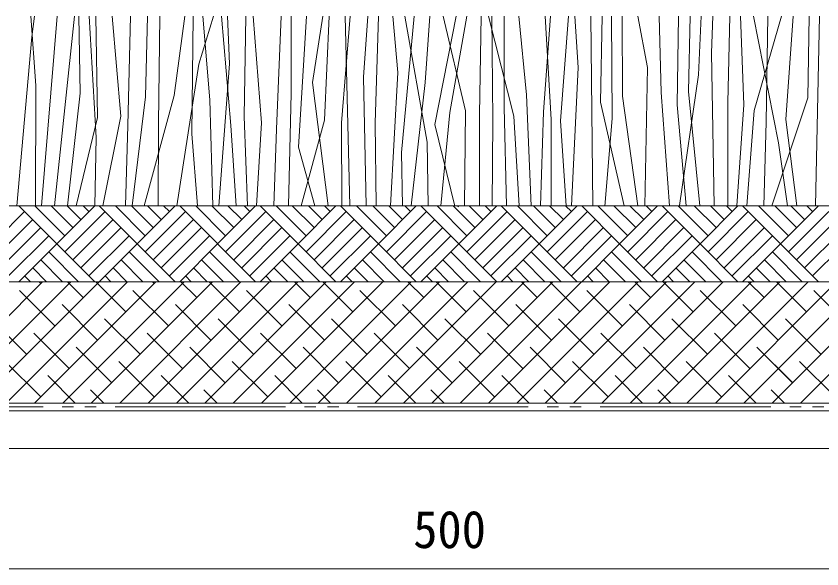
# Model space of a CAD drawing. Units: millimetres, scale not verified. Extents: x -1025 to 21313, y -14570 to 806.
# Drawn here: x 357.7 to 570.3, y 376.2 to 521.9 of the extents above; entities that cross this region are included whole.
import ezdxf
from ezdxf.enums import TextEntityAlignment as Align

# ---------------------------------------------------------------- set-up
doc = ezdxf.new("R2010")
doc.units = ezdxf.units.MM
doc.header["$LTSCALE"] = 5
doc.linetypes.add('DOUBLE_CHAIN2', pattern=[12.8, 9, -1, 0.6, -0.6, 0.6, -1])
doc.layers.add('1-0', color=9, linetype='Continuous', lineweight=18)
doc.layers.add('1-C_DIM', color=4, linetype='Continuous', lineweight=18)
doc.styles.add('ＭＳ ゴシック', font='')
doc.styles.get('ＭＳ ゴシック').set_extended_font_data('MS Gothic')

msp = doc.modelspace()

# ---------------------------------------------------------------- linework, layer by layer
at = {"layer": '1-0', "color": 3, "lineweight": 9}
for p, q in [((362.933, 503.58), (361.549, 521.898)), ((361.884, 516.476), (362.591, 521.898)), ((364.359, 471.898), (368.526, 521.898)), ((367.82, 471.898), (373.083, 521.898)), ((374.599, 501.573), (374.26, 521.898)), ((378.863, 489.908), (377.009, 521.898)), ((379.193, 495.201), (378.716, 521.898)), ((385.323, 495.562), (383.033, 521.898)), ((387.142, 493.043), (387.864, 521.898)), ((391.814, 500.61), (392.327, 521.898)), ((395.296, 493.545), (395.646, 521.898)), ((399.386, 500.971), (402.177, 521.898)), ((404.076, 490.911), (404.438, 521.898)), ((405.877, 509.264), (409.749, 521.898)), ((408.843, 499.817), (406.993, 521.898)), ((414.362, 493.043), (411.878, 521.898)), ((413.97, 509.35), (413.468, 521.898)), ((417.874, 495.427), (418.332, 521.898)), ((422.465, 493.776), (420.259, 521.898)), ((426.362, 492.073), (427.589, 521.898)), ((430.252, 501.563), (430.252, 521.898)), ((432.226, 487.353), (434.32, 521.898)), ((435.915, 504.394), (438.608, 521.898)), ((439.092, 494.505), (440.25, 521.898)), ((443.526, 493.79), (445.816, 521.898)), ((445.769, 471.898), (444.487, 521.898)), ((449.365, 505.81), (450.462, 521.898)), ((452.395, 493.647), (453.323, 521.898)), ((458.433, 507.013), (457.08, 521.898)), ((459.403, 485.922), (462.686, 521.898)), ((466.126, 488.64), (460.234, 521.898)), ((465.602, 504.406), (466.851, 521.898)), ((468.209, 493.327), (473.83, 521.898)), ((476.282, 496.936), (470.363, 521.898)), ((472.134, 496.507), (476.607, 521.898)), ((479.94, 495.933), (480.366, 521.898)), ((489.012, 495.506), (482.35, 521.898)), ((483.434, 494.505), (483.172, 521.898)), ((486.457, 497.889), (486.457, 521.898)), ((492.323, 501.147), (490.299, 521.898)), ((496.879, 496.65), (498.72, 521.898)), ((498.84, 494.63), (497.267, 521.898)), ((501.306, 494.292), (503.451, 521.898)), ((506.01, 508.316), (505.133, 521.898)), ((509.884, 471.898), (509.34, 521.898)), ((511.875, 499.192), (512.358, 521.898)), ((514.959, 494.899), (514.82, 521.898)), ((517.689, 500.815), (517.56, 521.898)), ((524.258, 508.316), (521.756, 521.898)), ((527.853, 501.725), (527.346, 521.898)), ((532.079, 498.54), (532.475, 521.898)), ((535.135, 502.029), (535.549, 521.898)), ((537.714, 506.428), (538.422, 521.898)), ((541.203, 512.227), (541.472, 521.898)), ((545.45, 499.147), (546.012, 521.898)), ((549.676, 498.54), (548.794, 521.898)), ((558.8, 488.528), (552.237, 521.898)), ((552.428, 497.023), (559.596, 521.898)), ((555.541, 493.978), (555.999, 521.898)), ((560.755, 494.63), (562.738, 521.898)), ((566.537, 500.36), (566.933, 521.898)), ((568.604, 471.898), (569.635, 521.898)), ((357.864, 471.898), (361.884, 516.476)), ((541.843, 471.898), (541.203, 512.227)), ((400.128, 471.898), (405.877, 509.264)), ((411.196, 471.898), (413.97, 509.35)), ((504.189, 471.898), (506.01, 508.316)), ((523.606, 471.819), (524.258, 508.316)), ((456.482, 471.898), (458.433, 507.013)), ((532.707, 471.992), (537.714, 506.428)), ((440.063, 471.898), (435.915, 504.394)), ((450.043, 471.898), (449.365, 505.81)), ((461.922, 471.898), (465.602, 504.406)), ((362.81, 471.898), (362.933, 503.58)), ((530.09, 471.898), (527.853, 501.725)), ((538.041, 471.898), (535.135, 502.029)), ((371.218, 471.898), (374.599, 501.573)), ((388.354, 471.898), (391.814, 500.61)), ((391.49, 471.898), (399.386, 500.971)), ((409.584, 471.898), (408.843, 499.817)), ((429.592, 471.898), (430.252, 501.563)), ((493.568, 471.898), (492.323, 501.147)), ((521.693, 471.898), (517.689, 500.815)), ((557.101, 471.898), (566.537, 500.36)), ((487.091, 471.898), (486.457, 497.889)), ((518.078, 471.898), (511.875, 499.192)), ((534.501, 471.898), (532.079, 498.54)), ((545.45, 471.841), (545.45, 499.147)), ((547.859, 471.898), (549.676, 498.54)), ((380.59, 471.898), (385.323, 495.562)), ((418.745, 471.898), (417.874, 495.427)), ((469.729, 471.898), (472.134, 496.507)), ((475.999, 471.898), (476.282, 496.936)), ((479.94, 471.898), (479.94, 495.933)), ((490.442, 471.905), (489.012, 495.506)), ((496.021, 471.905), (496.879, 496.65)), ((550.473, 471.898), (552.428, 497.023)), ((373.543, 471.898), (379.193, 495.201)), ((395.175, 471.898), (395.296, 493.545)), ((421.139, 471.898), (422.465, 493.776)), ((432.914, 471.898), (439.092, 494.505)), ((443.667, 471.898), (443.526, 493.79)), ((452.679, 471.898), (452.395, 493.647)), ((473.423, 471.819), (468.209, 493.327)), ((483.293, 471.898), (483.434, 494.505)), ((498.84, 471.898), (498.84, 494.63)), ((502.789, 471.898), (501.306, 494.292)), ((512.986, 471.841), (514.959, 494.899)), ((554.945, 471.898), (555.541, 493.978)), ((563.67, 471.898), (560.755, 494.63)), ((386.524, 471.898), (387.142, 493.043)), ((415.714, 471.898), (414.362, 493.043)), ((425.666, 471.898), (426.362, 492.073)), ((378.488, 471.898), (378.863, 489.908)), ((405.577, 471.898), (404.076, 490.911)), ((436.527, 471.898), (432.226, 487.353)), ((466.412, 471.905), (466.126, 488.64)), ((561.241, 471.898), (558.8, 488.528)), ((459.676, 471.898), (459.403, 485.922))]:
    msp.add_line(p, q, dxfattribs=at)
at = {"layer": '1-0', "color": 7}
for p, q in [((721.809, 471.898), (106.547, 471.898)), ((106.547, 417.898), (853.52, 417.898)), ((106.547, 407.898), (853.52, 407.898))]:
    msp.add_line(p, q, dxfattribs=at)
at = {"layer": '1-0'}
for p, q in [((359.948, 470.383), (349.342, 459.777)), ((378.433, 451.898), (358.433, 471.898)), ((378.433, 471.898), (358.433, 451.898)), ((362.676, 471.898), (370.555, 464.019)), ((366.919, 471.898), (372.676, 466.141)), ((381.161, 470.383), (370.555, 459.777)), ((371.161, 471.898), (374.797, 468.262)), ((375.404, 471.898), (376.919, 470.383)), ((399.647, 451.898), (379.647, 471.898)), ((399.647, 471.898), (379.647, 451.898)), ((383.889, 471.898), (391.768, 464.019)), ((388.132, 471.898), (393.889, 466.141)), ((402.375, 470.383), (391.768, 459.777)), ((392.375, 471.898), (396.011, 468.262)), ((396.617, 471.898), (398.132, 470.383)), ((420.86, 451.898), (400.86, 471.898)), ((405.102, 471.898), (412.981, 464.019)), ((409.345, 471.898), (415.102, 466.141)), ((420.86, 471.898), (410.86, 461.898)), ((423.588, 470.383), (412.981, 459.777)), ((413.588, 471.898), (417.224, 468.262)), ((417.83, 471.898), (419.345, 470.383)), ((432.073, 461.898), (422.073, 471.898)), ((426.316, 471.898), (434.194, 464.019)), ((430.558, 471.898), (436.316, 466.141)), ((442.073, 471.898), (432.073, 461.898)), ((444.801, 470.383), (434.194, 459.777)), ((434.801, 471.898), (438.437, 468.262)), ((439.044, 471.898), (440.558, 470.383)), ((453.286, 461.898), (443.286, 471.898)), ((447.529, 471.898), (455.408, 464.019)), ((451.771, 471.898), (457.529, 466.141)), ((463.286, 471.898), (453.286, 461.898)), ((466.014, 470.383), (455.408, 459.777)), ((456.014, 471.898), (459.65, 468.262)), ((460.257, 471.898), (461.771, 470.383)), ((474.499, 461.898), (464.499, 471.898)), ((468.742, 471.898), (476.621, 464.019)), ((472.985, 471.898), (478.742, 466.141)), ((474.198, 471.623), (474.515, 471.898)), ((484.499, 471.898), (474.499, 461.898)), ((487.227, 470.383), (476.621, 459.777)), ((477.227, 471.898), (480.863, 468.262)), ((481.47, 471.898), (482.985, 470.383)), ((495.713, 461.898), (485.713, 471.898)), ((489.955, 471.898), (497.834, 464.019)), ((494.198, 471.898), (499.955, 466.141)), ((505.713, 471.898), (495.713, 461.898)), ((508.441, 470.383), (497.834, 459.777)), ((498.441, 471.898), (502.077, 468.262)), ((502.683, 471.898), (504.198, 470.383)), ((516.926, 461.898), (506.926, 471.898)), ((511.168, 471.898), (519.047, 464.019)), ((515.411, 471.898), (521.168, 466.141)), ((526.926, 471.898), (516.926, 461.898)), ((529.654, 470.383), (519.047, 459.777)), ((519.654, 471.898), (523.29, 468.262)), ((523.896, 471.898), (525.411, 470.383)), ((538.139, 461.898), (528.139, 471.898)), ((532.382, 471.898), (540.26, 464.019)), ((536.624, 471.898), (542.382, 466.141)), ((548.139, 471.898), (538.139, 461.898)), ((550.867, 470.383), (540.26, 459.777)), ((540.867, 471.898), (544.503, 468.262)), ((545.11, 471.898), (546.624, 470.383)), ((559.352, 461.898), (549.352, 471.898)), ((553.595, 471.898), (561.474, 464.019)), ((557.837, 471.898), (563.595, 466.141)), ((569.352, 471.898), (559.352, 461.898)), ((572.08, 470.383), (561.474, 459.777)), ((562.08, 471.898), (565.716, 468.262)), ((566.323, 471.898), (567.837, 470.383)), ((362.069, 468.262), (351.463, 457.655)), ((383.283, 468.262), (372.676, 457.655)), ((404.496, 468.262), (393.889, 457.655)), ((425.709, 468.262), (415.102, 457.655)), ((446.922, 468.262), (436.316, 457.655)), ((468.135, 468.262), (457.529, 457.655)), ((489.349, 468.262), (478.742, 457.655)), ((510.562, 468.262), (499.955, 457.655)), ((531.775, 468.262), (521.168, 457.655)), ((552.988, 468.262), (542.382, 457.655)), ((574.201, 468.262), (563.595, 457.655)), ((364.191, 466.141), (353.584, 455.534)), ((385.404, 466.141), (374.797, 455.534)), ((406.617, 466.141), (396.011, 455.534)), ((427.83, 466.141), (417.224, 455.534)), ((449.044, 466.141), (438.437, 455.534)), ((470.257, 466.141), (459.65, 455.534)), ((491.47, 466.141), (480.863, 455.534)), ((512.683, 466.141), (502.077, 455.534)), ((533.896, 466.141), (523.29, 455.534)), ((555.11, 466.141), (544.503, 455.534)), ((576.323, 466.141), (565.716, 455.534)), ((366.312, 464.019), (355.705, 453.413)), ((387.525, 464.019), (376.919, 453.413)), ((408.738, 464.019), (398.132, 453.413)), ((429.952, 464.019), (419.345, 453.413)), ((451.165, 464.019), (440.558, 453.413)), ((472.378, 464.019), (461.771, 453.413)), ((493.591, 464.019), (482.985, 453.413)), ((514.804, 464.019), (504.198, 453.413)), ((536.018, 464.019), (525.411, 453.413)), ((557.231, 464.019), (546.624, 453.413)), ((578.444, 464.019), (567.837, 453.413)), ((410.86, 461.898), (400.86, 451.898)), ((432.073, 461.898), (422.073, 451.898)), ((442.073, 451.898), (432.073, 461.898)), ((453.286, 461.898), (443.286, 451.898)), ((463.286, 451.898), (453.286, 461.898)), ((474.499, 461.898), (464.499, 451.898)), ((484.499, 451.898), (474.499, 461.898)), ((495.713, 461.898), (485.713, 451.898)), ((505.713, 451.898), (495.713, 461.898)), ((516.926, 461.898), (506.926, 451.898)), ((526.926, 451.898), (516.926, 461.898)), ((538.139, 461.898), (528.139, 451.898)), ((548.139, 451.898), (538.139, 461.898)), ((559.352, 461.898), (549.352, 451.898)), ((569.352, 451.898), (559.352, 461.898)), ((366.312, 459.777), (374.191, 451.898)), ((387.525, 459.777), (395.404, 451.898)), ((408.738, 459.777), (416.617, 451.898)), ((429.952, 459.777), (437.83, 451.898)), ((451.165, 459.777), (459.044, 451.898)), ((472.378, 459.777), (480.257, 451.898)), ((493.591, 459.777), (501.47, 451.898)), ((514.804, 459.777), (522.683, 451.898)), ((536.018, 459.777), (543.896, 451.898)), ((557.231, 459.777), (565.11, 451.898)), ((364.191, 457.655), (369.948, 451.898)), ((385.404, 457.655), (391.161, 451.898)), ((406.617, 457.655), (412.375, 451.898)), ((427.83, 457.655), (433.588, 451.898)), ((449.044, 457.655), (454.801, 451.898)), ((470.257, 457.655), (476.014, 451.898)), ((491.47, 457.655), (497.227, 451.898)), ((512.683, 457.655), (518.441, 451.898)), ((533.896, 457.655), (539.654, 451.898)), ((555.11, 457.655), (560.867, 451.898)), ((362.069, 455.534), (365.705, 451.898)), ((383.283, 455.534), (386.919, 451.898)), ((404.496, 455.534), (408.132, 451.898)), ((425.709, 455.534), (429.345, 451.898)), ((446.922, 455.534), (450.558, 451.898)), ((468.135, 455.534), (471.771, 451.898)), ((489.349, 455.534), (492.985, 451.898)), ((510.562, 455.534), (514.198, 451.898)), ((531.775, 455.534), (535.411, 451.898)), ((552.988, 455.534), (556.624, 451.898)), ((359.948, 453.413), (361.463, 451.898)), ((381.161, 453.413), (382.676, 451.898)), ((402.375, 453.413), (403.889, 451.898)), ((423.588, 453.413), (425.102, 451.898)), ((444.801, 453.413), (446.316, 451.898)), ((466.014, 453.413), (467.529, 451.898)), ((487.227, 453.413), (488.742, 451.898)), ((508.441, 453.413), (509.955, 451.898)), ((529.654, 453.413), (531.168, 451.898)), ((550.867, 453.413), (552.382, 451.898))]:
    msp.add_line(p, q, dxfattribs=at)
at = {"layer": '1-0', "color": 2}
for p, q in [((106.547, 451.898), (721.844, 451.898)), ((106.547, 419.863), (721.844, 419.863))]:
    msp.add_line(p, q, dxfattribs=at)
at = {"layer": '1-0', "color": 3}
for p, q in [((332.642, 419.898), (364.641, 451.898)), ((340.125, 419.898), (372.125, 451.898)), ((347.609, 419.898), (379.608, 451.898)), ((355.092, 419.898), (387.092, 451.898)), ((362.576, 419.898), (394.575, 451.898)), ((364.207, 451.464), (363.772, 451.898)), ((370.059, 419.898), (402.059, 451.898)), ((375.432, 447.722), (371.256, 451.898)), ((377.543, 419.898), (409.542, 451.898)), ((386.658, 443.98), (378.74, 451.898)), ((385.026, 419.898), (417.026, 451.898)), ((392.51, 419.898), (424.51, 451.898)), ((394.141, 451.464), (393.707, 451.898)), ((399.993, 419.898), (431.993, 451.898)), ((405.366, 447.722), (401.19, 451.898)), ((407.477, 419.898), (439.477, 451.898)), ((416.592, 443.98), (408.674, 451.898)), ((414.961, 419.898), (446.96, 451.898)), ((422.444, 419.898), (454.444, 451.898)), ((429.927, 419.898), (461.927, 451.898)), ((435.301, 447.722), (431.124, 451.898)), ((435.3, 447.722), (431.124, 451.898)), ((437.411, 419.898), (469.41, 451.898)), ((437.411, 419.898), (469.411, 451.898)), ((446.526, 443.98), (438.608, 451.898)), ((446.526, 443.98), (438.608, 451.898)), ((444.894, 419.898), (476.894, 451.898)), ((444.895, 419.898), (476.894, 451.898)), ((452.378, 419.898), (484.378, 451.898)), ((452.378, 419.898), (484.378, 451.898)), ((459.861, 419.898), (491.861, 451.898)), ((459.862, 419.898), (491.861, 451.898)), ((465.235, 447.722), (461.058, 451.898)), ((465.234, 447.722), (461.058, 451.898)), ((467.345, 419.898), (499.345, 451.898)), ((467.345, 419.898), (499.345, 451.898)), ((476.46, 443.98), (468.542, 451.898)), ((476.46, 443.98), (468.542, 451.898)), ((474.829, 419.898), (506.828, 451.898)), ((474.829, 419.898), (506.828, 451.898)), ((482.312, 419.898), (514.312, 451.898)), ((482.312, 419.898), (514.312, 451.898)), ((489.796, 419.898), (521.795, 451.898)), ((495.169, 447.722), (490.992, 451.898)), ((495.169, 447.722), (490.992, 451.898)), ((497.279, 419.898), (529.279, 451.898)), ((506.394, 443.98), (498.476, 451.898)), ((506.394, 443.98), (498.476, 451.898)), ((504.763, 419.898), (536.762, 451.898)), ((512.246, 419.898), (544.246, 451.898)), ((519.73, 419.898), (551.73, 451.898)), ((525.103, 447.722), (520.926, 451.898)), ((525.103, 447.722), (520.927, 451.898)), ((527.213, 419.898), (559.213, 451.898)), ((536.328, 443.98), (528.41, 451.898)), ((536.328, 443.98), (528.41, 451.898)), ((534.697, 419.898), (566.696, 451.898)), ((542.18, 419.898), (574.18, 451.898)), ((549.664, 419.898), (581.664, 451.898)), ((555.037, 447.722), (550.86, 451.898)), ((555.037, 447.722), (550.861, 451.898)), ((557.147, 419.898), (589.147, 451.898)), ((566.262, 443.98), (558.344, 451.898)), ((564.631, 419.898), (596.631, 451.898)), ((367.949, 440.239), (358.594, 449.593)), ((397.883, 440.239), (388.528, 449.593)), ((427.817, 440.239), (418.463, 449.593)), ((457.751, 440.239), (448.396, 449.593)), ((457.751, 440.239), (448.397, 449.593)), ((487.685, 440.239), (478.331, 449.593)), ((487.685, 440.239), (478.331, 449.593)), ((517.619, 440.239), (508.265, 449.593)), ((517.619, 440.239), (508.265, 449.593)), ((547.554, 440.239), (538.199, 449.593)), ((547.553, 440.239), (538.199, 449.593)), ((577.487, 440.239), (568.133, 449.593)), ((379.174, 436.497), (369.82, 445.851)), ((409.108, 436.497), (399.754, 445.851)), ((439.042, 436.497), (429.688, 445.851)), ((439.042, 436.497), (429.688, 445.851)), ((468.976, 436.497), (459.622, 445.851)), ((468.976, 436.497), (459.622, 445.851)), ((498.911, 436.497), (489.556, 445.851)), ((498.91, 436.497), (489.556, 445.851)), ((528.845, 436.497), (519.49, 445.851)), ((528.844, 436.497), (519.49, 445.851)), ((558.779, 436.497), (549.424, 445.851)), ((558.779, 436.497), (549.425, 445.851)), ((360.465, 432.755), (351.111, 442.109)), ((390.399, 432.755), (381.045, 442.109)), ((420.333, 432.755), (410.979, 442.109)), ((450.268, 432.755), (440.913, 442.109)), ((450.267, 432.755), (440.913, 442.109)), ((480.202, 432.755), (470.847, 442.109)), ((480.201, 432.755), (470.847, 442.109)), ((510.136, 432.755), (500.781, 442.109)), ((510.136, 432.755), (500.782, 442.109)), ((540.07, 432.755), (530.715, 442.109)), ((540.07, 432.755), (530.716, 442.109)), ((562.408, 440.351), (560.65, 442.109)), ((570.004, 432.755), (560.65, 442.109)), ((371.69, 429.013), (362.336, 438.368)), ((401.625, 429.013), (392.27, 438.368)), ((431.559, 429.013), (422.204, 438.368)), ((461.493, 429.013), (452.138, 438.368)), ((461.493, 429.013), (452.139, 438.368)), ((491.427, 429.013), (482.072, 438.368)), ((491.427, 429.013), (482.073, 438.368)), ((521.361, 429.013), (512.007, 438.368)), ((521.361, 429.013), (512.007, 438.368)), ((551.295, 429.013), (541.941, 438.368)), ((551.295, 429.013), (541.941, 438.368)), ((382.916, 425.271), (373.561, 434.626)), ((412.85, 425.271), (403.496, 434.626)), ((442.784, 425.271), (433.429, 434.626)), ((442.784, 425.271), (433.43, 434.626)), ((472.718, 425.271), (463.364, 434.626)), ((472.718, 425.271), (463.364, 434.626)), ((502.652, 425.271), (493.298, 434.626)), ((502.652, 425.271), (493.298, 434.626)), ((532.587, 425.271), (523.232, 434.626)), ((532.586, 425.271), (523.232, 434.626)), ((562.408, 425.384), (553.166, 434.626)), ((562.52, 425.271), (553.166, 434.626)), ((364.207, 421.53), (354.853, 430.884)), ((394.141, 421.53), (384.787, 430.884)), ((424.075, 421.53), (414.721, 430.884)), ((454.009, 421.53), (444.655, 430.884)), ((454.009, 421.53), (444.655, 430.884)), ((483.944, 421.53), (474.589, 430.884)), ((483.943, 421.53), (474.589, 430.884)), ((513.878, 421.53), (504.523, 430.884)), ((513.877, 421.53), (504.523, 430.884)), ((543.812, 421.53), (534.457, 430.884)), ((543.812, 421.53), (534.457, 430.884)), ((573.746, 421.53), (564.391, 430.884)), ((373.322, 419.898), (366.078, 427.142)), ((403.256, 419.898), (396.012, 427.142)), ((433.19, 419.898), (425.946, 427.142)), ((433.19, 419.898), (425.946, 427.142)), ((463.124, 419.898), (455.88, 427.142)), ((463.124, 419.898), (455.88, 427.142)), ((493.058, 419.898), (485.814, 427.142)), ((493.058, 419.898), (485.814, 427.142)), ((522.992, 419.898), (515.748, 427.142)), ((522.992, 419.898), (515.749, 427.142)), ((552.926, 419.898), (545.682, 427.142)), ((552.927, 419.898), (545.683, 427.142)), ((380.805, 419.898), (377.303, 423.401)), ((410.739, 419.898), (407.237, 423.401)), ((440.674, 419.898), (437.171, 423.401)), ((440.673, 419.898), (437.171, 423.401)), ((470.607, 419.898), (467.105, 423.401)), ((470.608, 419.898), (467.106, 423.401)), ((500.542, 419.898), (497.039, 423.401)), ((500.542, 419.898), (497.04, 423.401)), ((530.476, 419.898), (526.974, 423.401)), ((530.476, 419.898), (526.974, 423.401)), ((560.41, 419.898), (556.908, 423.401)), ((560.41, 419.898), (556.908, 423.401)), ((557.148, 419.898), (562.408, 425.158))]:
    msp.add_line(p, q, dxfattribs=at)
at = {"layer": '1-0', "color": 7, "linetype": 'DOUBLE_CHAIN2'}
msp.add_line((812.809, 418.898), (106.547, 418.898), dxfattribs=at)
at = {"layer": '1-C_DIM'}
msp.add_line((721.844, 376.204), (221.844, 376.204), dxfattribs=at)

# ---------------------------------------------------------------- texts
at = {"layer": '1-C_DIM', "color": 7, "style": 'ＭＳ ゴシック', "width": 0.95}
msp.add_text('500', height=9.897, dxfattribs=at).set_placement((462.469, 378.704), align=Align.BOTTOM_LEFT)

doc.saveas('drawing.dxf')
